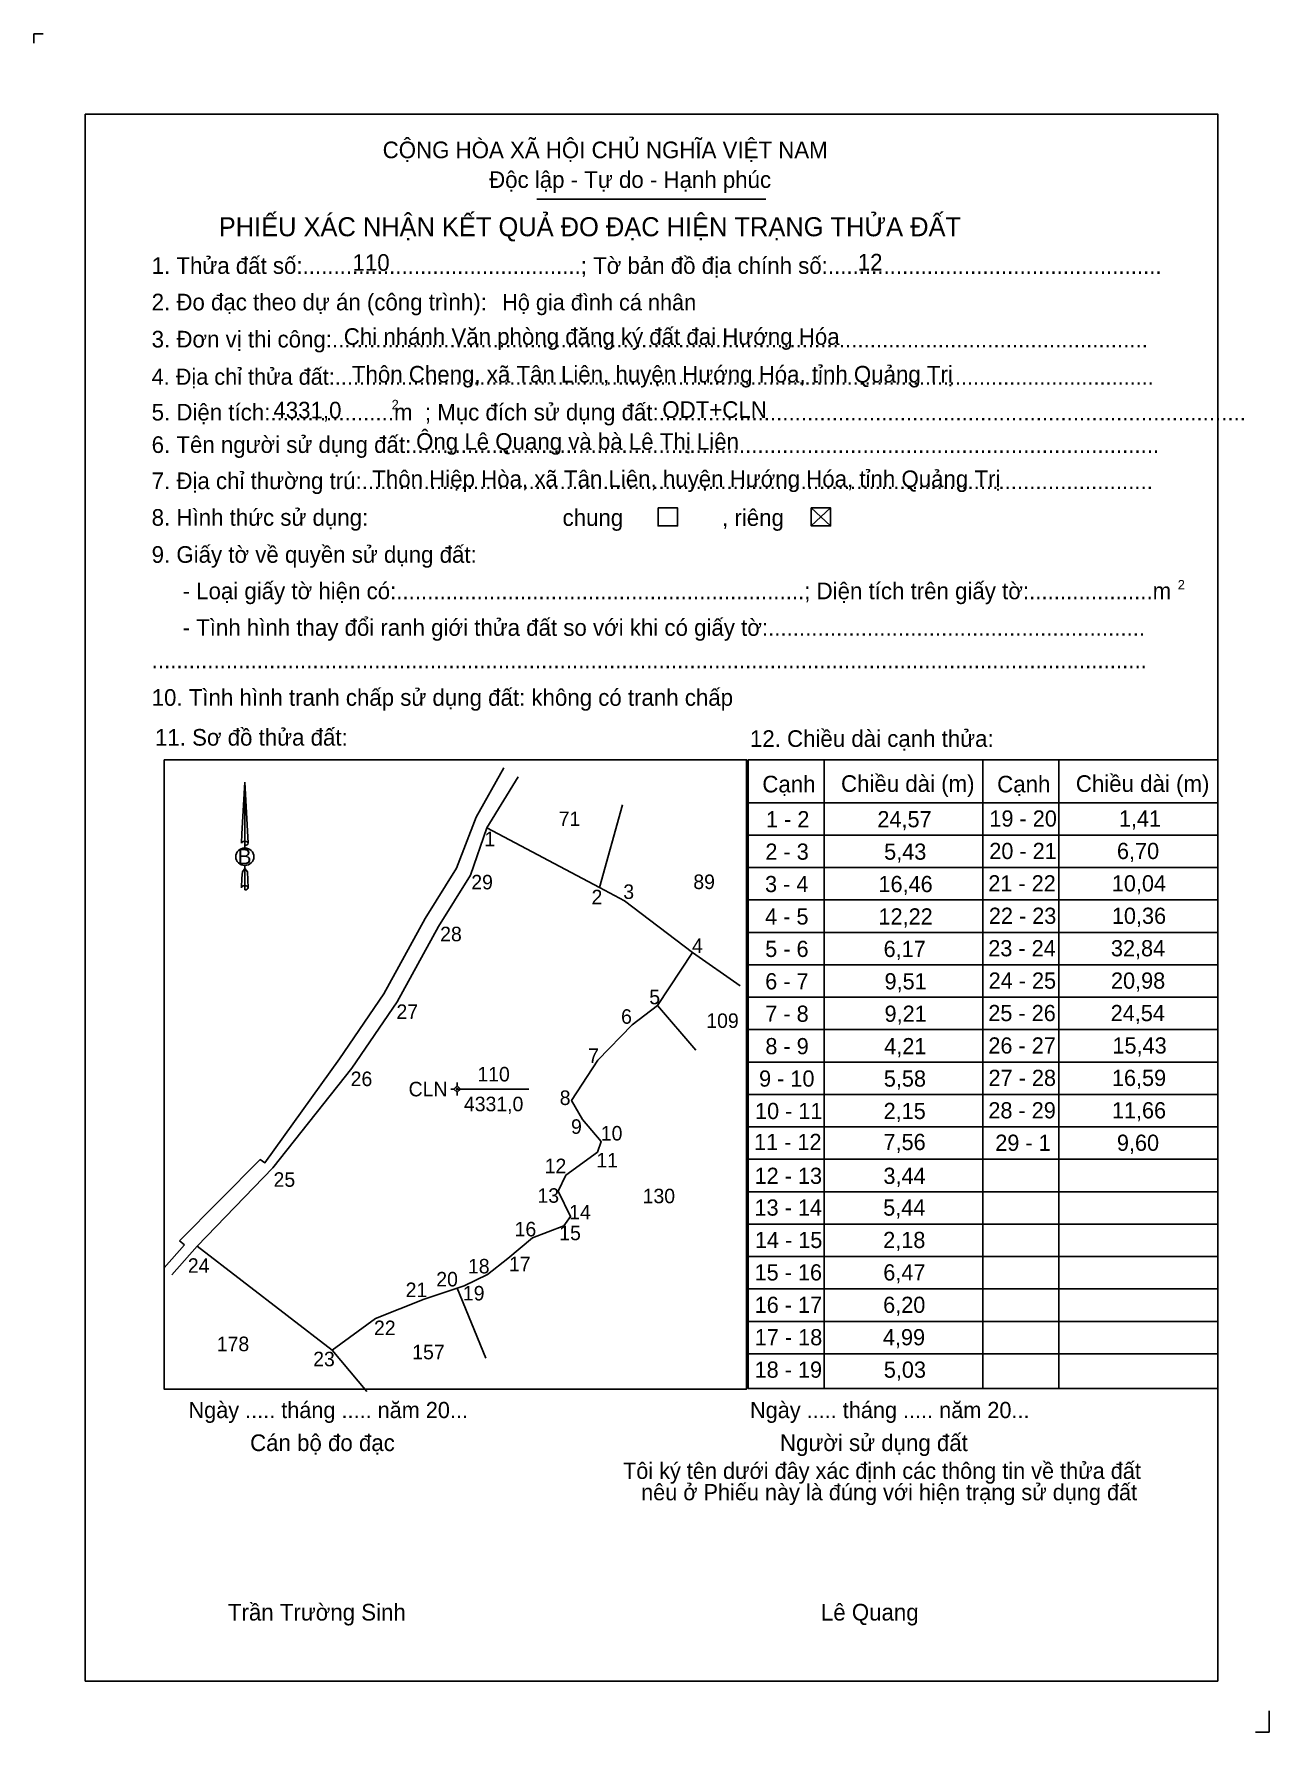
# Model space of a CAD drawing. Extents: x 549681 to 549919, y 1836576 to 1836903.
import ezdxf

# ---------------------------------------------------------------- set-up
doc = ezdxf.new("R2010")
doc.units = 0
for name, color, linetype in [('Level 1', 7, 'Continuous'), ('Level 10', 7, 'Continuous'), ('Level 11', 7, 'Continuous'), ('Level 13', 7, 'Continuous'), ('Level 16', 7, 'Continuous'), ('Level 18', 7, 'Continuous'), ('Level 2', 7, 'Continuous'), ('Level 48', 7, 'Continuous'), ('Level 50', 7, 'Continuous'), ('Level 6', 7, 'Continuous'), ('Level 9', 7, 'Continuous')]:
    doc.layers.add(name, color=color, linetype=linetype)

msp = doc.modelspace()

# ---------------------------------------------------------------- linework, layer by layer
at = {"layer": 'Level 1'}
for p, q in [((549690.38, 1836887.96), (549690.38, 1836887.96)), ((549777.39, 1836871.55), (549821.53, 1836871.55)), ((549830.29, 1836812.1), (549834.04, 1836808.61)), ((549830.29, 1836808.61), (549834.04, 1836812.1)), ((549832.78, 1836763.55), (549832.78, 1836642.43)), ((549878.04, 1836763.55), (549878.04, 1836642.43)), ((549818.13, 1836755.29), (549863.4, 1836755.29)), ((549863.4, 1836755.29), (549908.66, 1836755.29)), ((549818.13, 1836749.04), (549863.4, 1836749.04)), ((549863.4, 1836749.04), (549908.66, 1836749.04)), ((549818.13, 1836742.8), (549863.4, 1836742.8)), ((549863.4, 1836742.8), (549908.66, 1836742.8)), ((549818.13, 1836736.55), (549863.4, 1836736.55)), ((549863.4, 1836736.55), (549908.66, 1836736.55)), ((549818.13, 1836730.3), (549863.4, 1836730.3)), ((549863.4, 1836730.3), (549908.66, 1836730.3)), ((549818.13, 1836724.06), (549863.4, 1836724.06)), ((549863.4, 1836724.06), (549908.66, 1836724.06)), ((549818.13, 1836717.81), (549863.4, 1836717.81)), ((549863.4, 1836717.81), (549908.66, 1836717.81)), ((549818.13, 1836711.56), (549863.4, 1836711.56)), ((549863.4, 1836711.56), (549908.66, 1836711.56)), ((549818.13, 1836705.32), (549863.4, 1836705.32)), ((549863.4, 1836705.32), (549908.66, 1836705.32)), ((549818.13, 1836699.07), (549863.4, 1836699.07)), ((549863.4, 1836699.07), (549908.66, 1836699.07)), ((549818.13, 1836692.82), (549863.4, 1836692.82)), ((549863.4, 1836692.82), (549908.66, 1836692.82)), ((549818.13, 1836686.58), (549863.4, 1836686.58)), ((549863.4, 1836686.58), (549908.66, 1836686.58)), ((549818.13, 1836680.33), (549863.4, 1836680.33)), ((549863.4, 1836680.33), (549908.66, 1836680.33)), ((549818.13, 1836674.08), (549863.4, 1836674.08)), ((549863.4, 1836674.08), (549908.66, 1836674.08)), ((549818.13, 1836667.84), (549863.4, 1836667.84)), ((549863.4, 1836667.84), (549908.66, 1836667.84)), ((549818.13, 1836661.59), (549863.4, 1836661.59)), ((549863.4, 1836661.59), (549908.66, 1836661.59)), ((549818.13, 1836655.35), (549863.4, 1836655.35)), ((549863.4, 1836655.35), (549908.66, 1836655.35)), ((549818.13, 1836649.1), (549863.4, 1836649.1)), ((549863.4, 1836649.1), (549908.66, 1836649.1)), ((549908.67, 1836586.05), (549908.67, 1836586.05))]:
    msp.add_line(p, q, dxfattribs=at)
for points in [[(549705.6, 1836763.57), (549817.84, 1836763.57), (549817.84, 1836642.31), (549705.6, 1836642.31)], [(549818.13, 1836763.55), (549863.4, 1836763.55), (549863.4, 1836642.43), (549818.13, 1836642.43)], [(549863.4, 1836763.55), (549908.66, 1836763.55), (549908.66, 1836642.43), (549863.4, 1836642.43)]]:
    msp.add_lwpolyline(points, close=True, dxfattribs=at)
at = {"layer": 'Level 10'}
for p, q in [((549789.51, 1836738.94), (549793.92, 1836754.9)), ((549767.78, 1836750.42), (549789.51, 1836738.94)), ((549800.68, 1836716.22), (549807.4, 1836726.43)), ((549807.4, 1836726.43), (549816.59, 1836720.01)), ((549800.68, 1836716.22), (549808.09, 1836707.61)), ((549711.98, 1836669.84), (549738, 1836649.81))]:
    msp.add_line(p, q, dxfattribs=at)
for points in [[(549711.98, 1836669.84), (549726.55, 1836684.93), (549741.79, 1836704.17), (549750.48, 1836716.92), (549758.5, 1836731.44), (549764.65, 1836741.35), (549767.78, 1836750.42)], [(549789.51, 1836738.94), (549794.3, 1836736.4), (549807.4, 1836726.43)], [(549762.05, 1836661.75), (549763.39, 1836662.19), (549767.92, 1836664.37), (549771.86, 1836667.44), (549776.6, 1836671.42), (549782.62, 1836673.79), (549783.92, 1836675.55), (549781.5, 1836680.42), (549783.04, 1836683.5), (549789.12, 1836687.98), (549789.83, 1836690.01), (549786.23, 1836694.28), (549784.13, 1836697.92), (549789.16, 1836705.65), (549795.79, 1836712.47), (549800.68, 1836716.22)], [(549738, 1836649.81), (549746.35, 1836655.93), (549755.69, 1836659.64), (549762.05, 1836661.75)]]:
    msp.add_lwpolyline(points, dxfattribs=at)
at = {"layer": 'Level 11'}
for p, q in [((549761.45, 1836700.11), (549760.82, 1836700.11)), ((549762.07, 1836700.74), (549761.45, 1836700.11)), ((549761.45, 1836700.11), (549762.07, 1836699.49)), ((549762.07, 1836701.36), (549762.07, 1836700.74)), ((549762.7, 1836700.11), (549762.07, 1836700.74)), ((549762.07, 1836699.49), (549762.7, 1836700.11)), ((549762.07, 1836699.49), (549762.07, 1836698.86)), ((549763.32, 1836700.11), (549762.7, 1836700.11))]:
    msp.add_line(p, q, dxfattribs=at)
msp.add_circle((549762.07, 1836700.11), 0.15, dxfattribs=at)
at = {"layer": 'Level 16'}
for p, q in [((549767.78, 1836750.42), (549773.8, 1836760.26)), ((549705.6, 1836665.66), (549709.5, 1836670.08)), ((549707.06, 1836664.32), (549711.98, 1836669.84)), ((549708.53, 1836670.84), (549709.5, 1836670.08)), ((549762.05, 1836661.75), (549767.59, 1836648.25)), ((549738, 1836649.81), (549744.69, 1836641.86))]:
    msp.add_line(p, q, dxfattribs=at)
msp.add_lwpolyline([(549708.53, 1836670.84), (549724.07, 1836686.53), (549725.01, 1836685.9), (549739.38, 1836705.96), (549747.92, 1836718.49), (549755.91, 1836732.96), (549761.95, 1836742.69), (549765.7, 1836752.48), (549771.09, 1836761.98)], dxfattribs=at)
at = {"layer": 'Level 18'}
for p, q in [((549721.12, 1836759.25), (549720.59, 1836749.31)), ((549721.12, 1836759.25), (549721.79, 1836747.46)), ((549721.12, 1836759.25), (549721.79, 1836747.46)), ((549721.12, 1836747.87), (549721.12, 1836759.25)), ((549721.12, 1836759.25), (549721.79, 1836747.46)), ((549720.59, 1836749.31), (549720.48, 1836747.46)), ((549721.12, 1836747.87), (549721.12, 1836747.38)), ((549721.12, 1836747.38), (549721.12, 1836747.06)), ((549721.79, 1836747.46), (549721.79, 1836747.46)), ((549721.12, 1836747.06), (549721.12, 1836746.59)), ((549721.12, 1836747.06), (549721.12, 1836746.59)), ((549721.12, 1836747.06), (549721.12, 1836746.59)), ((549720.67, 1836741.96), (549720.59, 1836740.73)), ((549721.12, 1836742.62), (549720.67, 1836741.96)), ((549721.12, 1836742.62), (549721.12, 1836743.13)), ((549721.12, 1836742.62), (549721.12, 1836743.13)), ((549721.12, 1836742.62), (549721.12, 1836743.13)), ((549721.12, 1836742.62), (549721.63, 1836741.96)), ((549721.12, 1836742.62), (549721.63, 1836741.96)), ((549721.12, 1836742.62), (549721.63, 1836741.96)), ((549721.12, 1836739.29), (549721.12, 1836742.62)), ((549721.63, 1836741.96), (549721.79, 1836738.9)), ((549721.63, 1836741.96), (549721.79, 1836738.9)), ((549721.63, 1836741.96), (549721.79, 1836738.9)), ((549720.59, 1836740.73), (549720.48, 1836738.93)), ((549721.12, 1836739.29), (549721.12, 1836738.81)), ((549721.12, 1836738.81), (549721.12, 1836738.49)), ((549721.79, 1836738.9), (549721.79, 1836738.93))]:
    msp.add_line(p, q, dxfattribs=at)
for centre, start_param, end_param in [((549721.14, 1836747.45), 1.570796, 3.074452), ((549721.14, 1836747.45), 0.067141, 1.570796), ((549721.14, 1836747.45), 4.712389, 6.283185), ((549721.14, 1836738.89), 2.491069, 3.074278), ((549721.14, 1836738.89), 1.570796, 2.491069), ((549721.14, 1836738.89), 0.067141, 1.570796), ((549721.14, 1836738.89), 4.712389, 6.283185)]:
    msp.add_ellipse(centre, major_axis=(0.646, 0), ratio=0.614131, start_param=start_param, end_param=end_param, dxfattribs=at)
msp.add_ellipse((549721.14, 1836744.87), major_axis=(1.76, 0), ratio=0.952727, dxfattribs=at)
at = {"layer": 'Level 2'}
for points in [[(549680.51, 1836901.66), (549680.51, 1836903.41), (549682.27, 1836903.41)], [(549918.53, 1836580.32), (549918.53, 1836576.23), (549915.91, 1836576.23)]]:
    msp.add_lwpolyline(points, dxfattribs=at)
msp.add_lwpolyline([(549690.38, 1836887.96), (549908.66, 1836887.96), (549908.66, 1836586.04), (549690.38, 1836586.04)], close=True, dxfattribs=at)
at = {"layer": 'Level 50'}
for points in [[(549800.79, 1836812.1), (549804.54, 1836812.1), (549804.54, 1836808.61), (549800.79, 1836808.61)], [(549830.29, 1836812.1), (549834.04, 1836812.1), (549834.04, 1836808.61), (549830.29, 1836808.61)]]:
    msp.add_lwpolyline(points, close=True, dxfattribs=at)
at = {"layer": 'Level 6'}
msp.add_line((549762.07, 1836700.11), (549775.91, 1836700.11), dxfattribs=at)

# ---------------------------------------------------------------- texts
at = {"layer": 'Level 1'}
for s, height, p in [('CỘNG HÒA XÃ HỘI CHỦ NGHĨA VIỆT NAM', 3.2064, (549747.71, 1836879.47)), ('Độc lập - Tự do - Hạnh phúc', 3.2064, (549768.22, 1836873.74)), ('PHIẾU XÁC NHẬN KẾT QUẢ ĐO ĐẠC HIỆN TRẠNG THỬA ĐẤT', 3.6648, (549716.12, 1836864.43)), ('1. Thửa đất số:.............................................; Tờ bản đồ địa chính số:......................................................', 3.20636, (549703.19, 1836857.18)), ('2. Đo đạc theo dự án (công trình):', 3.2064, (549703.19, 1836850.15)), ('Hộ gia đình cá nhân', 3.1233, (549770.74, 1836850.15)), ('3. Đơn vị thi công:....................................................................................................................................', 3.20636, (549703.19, 1836843)), ('Chi nhánh Văn phòng đăng ký đất đai Hướng Hóa', 3.2064, (549740.22, 1836843.5)), ('4. Địa chỉ thửa đất:........................................................................................................................................', 3.12326, (549703.19, 1836835.81)), ('5. Diện tích:....................m  ; Mục đích sử dụng đất:...............................................................................................', 3.20636, (549703.19, 1836828.93)), ('2', 1.83, (549749.45, 1836831.08)), ('6. Tên người sử dụng đất:.........................................................................................................................', 3.20636, (549703.19, 1836822.68)), ('7. Địa chỉ thường trú:................................................................................................................................', 3.20636, (549703.19, 1836815.71)), ('chung                , riêng', 3.2064, (549782.38, 1836808.62)), ('9. Giấy tờ về quyền sử dụng đất:', 3.2064, (549703.19, 1836801.51)), ('     - Loại giấy tờ hiện có:..................................................................; Diện tích trên giấy tờ:....................m', 3.20636, (549703.19, 1836794.49)), ('2', 1.83, (549900.94, 1836796.37)), ('     - Tình hình thay đổi ranh giới thửa đất so với khi có giấy tờ:.............................................................', 3.20636, (549703.19, 1836787.44)), ('.................................................................................................................................................................', 3.20636, (549703.19, 1836781.19)), ('10. Tình hình tranh chấp sử dụng đất: không có tranh chấp', 3.2064, (549703.19, 1836773.96)), ('11. Sơ đồ thửa đất:', 3.2064, (549703.83, 1836766.28)), ('12. Chiều dài cạnh thửa:', 3.2064, (549818.49, 1836766.04)), ('Cạnh', 3.206, (549820.88, 1836757.27)), ('Chiều dài (m)', 3.2064, (549836.04, 1836757.37)), ('Cạnh', 3.206, (549866.14, 1836757.27)), ('Chiều dài (m)', 3.2064, (549881.3, 1836757.37)), ('Ngày ..... tháng ..... năm 20...', 3.1233, (549710.29, 1836636.71)), ('Ngày ..... tháng ..... năm 20...', 3.1233, (549818.51, 1836636.71)), ('Cán bộ đo đạc', 3.2064, (549722.16, 1836630.36)), ('Người sử dụng đất', 3.2064, (549824.28, 1836630.36)), ('Tôi ký tên dưới đây xác định các thông tin về thửa đất', 3.1233, (549794.03, 1836625)), (' nêu ở Phiếu này là đúng với hiện trạng sử dụng đất', 3.1233, (549796.36, 1836620.88)), ('Trần Trường Sinh', 3.2064, (549717.88, 1836597.71)), ('Lê Quang', 3.206, (549832.17, 1836597.71))]:
    msp.add_text(s, height=height, dxfattribs=at).set_placement(p)
at = {"layer": 'Level 10'}
for s, p in [('19 - 20', (549864.64, 1836750.68)), ('1 - 2', (549821.59, 1836750.55)), ('24,57', (549843.05, 1836750.55)), ('1,41', (549889.59, 1836750.68)), ('2 - 3', (549821.47, 1836744.3)), ('5,43', (549844.35, 1836744.3)), ('20 - 21', (549864.62, 1836744.43)), ('6,70', (549889.22, 1836744.43)), ('3 - 4', (549821.4, 1836738.06)), ('16,46', (549843.26, 1836738.06)), ('21 - 22', (549864.43, 1836738.19)), ('10,04', (549888.23, 1836738.19)), ('4 - 5', (549821.42, 1836731.81)), ('12,22', (549843.26, 1836731.81)), ('22 - 23', (549864.53, 1836731.94)), ('10,36', (549888.24, 1836731.94)), ('5 - 6', (549821.43, 1836725.56)), ('6,17', (549844.25, 1836725.56)), ('23 - 24', (549864.42, 1836725.69)), ('32,84', (549888.06, 1836725.69)), ('6 - 7', (549821.43, 1836719.32)), ('9,51', (549844.43, 1836719.32)), ('24 - 25', (549864.49, 1836719.45)), ('20,98', (549888.07, 1836719.45)), ('7 - 8', (549821.45, 1836713.07)), ('9,21', (549844.43, 1836713.07)), ('25 - 26', (549864.43, 1836713.2)), ('24,54', (549888.01, 1836713.2)), ('8 - 9', (549821.47, 1836706.82)), ('4,21', (549844.37, 1836706.82)), ('26 - 27', (549864.44, 1836706.95)), ('15,43', (549888.35, 1836706.95)), ('9 - 10', (549820.25, 1836700.58)), ('5,58', (549844.29, 1836700.58)), ('27 - 28', (549864.47, 1836700.71)), ('16,59', (549888.25, 1836700.71)), ('10 - 11', (549819.47, 1836694.33)), ('2,15', (549844.25, 1836694.33)), ('28 - 29', (549864.44, 1836694.46)), ('11,66', (549888.24, 1836694.46)), ('11 - 12', (549819.29, 1836688.36)), ('7,56', (549844.23, 1836688.36)), ('29 - 1', (549865.77, 1836688.21)), ('9,60', (549889.21, 1836688.21)), ('12 - 13', (549819.38, 1836681.84)), ('3,44', (549844.22, 1836681.84)), ('13 - 14', (549819.37, 1836675.72)), ('5,44', (549844.17, 1836675.72)), ('14 - 15', (549819.44, 1836669.48)), ('2,18', (549844.17, 1836669.48)), ('15 - 16', (549819.38, 1836663.23)), ('6,47', (549844.19, 1836663.23)), ('16 - 17', (549819.4, 1836656.98)), ('6,20', (549844.16, 1836656.98)), ('17 - 18', (549819.42, 1836650.74)), ('4,99', (549844.12, 1836650.74)), ('18 - 19', (549819.39, 1836644.49)), ('5,03', (549844.29, 1836644.49))]:
    msp.add_text(s, height=3.123, dxfattribs=at).set_placement(p)
at = {"layer": 'Level 13'}
for s, p in [('71', (549781.64, 1836750.79)), ('89', (549807.58, 1836738.65)), ('109', (549810.08, 1836711.89)), ('130', (549797.81, 1836678.11)), ('178', (549715.74, 1836649.61)), ('157', (549753.41, 1836648.04))]:
    msp.add_text(s, height=2.8, dxfattribs=at).set_placement(p)
at = {"layer": 'Level 18'}
msp.add_text('B', height=3, dxfattribs=at).set_placement((549719.76, 1836743.42))
at = {"layer": 'Level 48'}
msp.add_text('8. Hình thức sử dụng:', height=3.2065, dxfattribs=at).set_placement((549703.19, 1836808.65))
at = {"layer": 'Level 6'}
for s, height, p in [('110', 3.207, (549741.9, 1836857.77)), ('12', 3.207, (549839.27, 1836857.83)), ('Thôn Cheng, xã Tân Liên, huyện Hướng Hóa, tỉnh Quảng Trị', 3.2065, (549741.79, 1836836.24)), ('4331,0', 3.207, (549726.65, 1836829.32)), ('ODT+CLN', 3.207, (549801.61, 1836829.43)), ('Ông Lê Quang và bà Lê Thị Liên', 3.2065, (549754.16, 1836823.28)), ('Thôn Hiệp Hòa, xã Tân Liên, huyện Hướng Hóa, tỉnh Quảng Trị', 3.2065, (549745.71, 1836816.09)), ('CLN', 2.8, (549752.71, 1836698.71)), ('110', 2.8, (549765.96, 1836701.58)), ('4331,0', 2.8, (549763.37, 1836695.84))]:
    msp.add_text(s, height=height, dxfattribs=at).set_placement(p)
at = {"layer": 'Level 9'}
for s, p in [('1', (549767.3, 1836746.9)), ('29', (549764.79, 1836738.59)), ('2', (549787.96, 1836735.71)), ('3', (549794.08, 1836736.74)), ('28', (549758.79, 1836728.59)), ('4', (549807.33, 1836726.33)), ('5', (549799.09, 1836716.46)), ('27', (549750.36, 1836713.62)), ('6', (549793.66, 1836712.69)), ('7', (549787.31, 1836705.14)), ('26', (549741.54, 1836700.68)), ('8', (549781.83, 1836697.04)), ('9', (549784.01, 1836691.48)), ('10', (549789.75, 1836690.2)), ('12', (549778.93, 1836683.9)), ('11', (549788.89, 1836685.01)), ('25', (549726.68, 1836681.28)), ('13', (549777.55, 1836678.2)), ('14', (549783.65, 1836675)), ('16', (549773.14, 1836671.73)), ('15', (549781.74, 1836670.99)), ('24', (549710.17, 1836664.71)), ('18', (549764.15, 1836664.59)), ('17', (549772.05, 1836665)), ('21', (549752.14, 1836660.03)), ('20', (549758.04, 1836662.08)), ('19', (549763.17, 1836659.38)), ('22', (549746.04, 1836652.7)), ('23', (549734.32, 1836646.7))]:
    msp.add_text(s, height=2.8, dxfattribs=at).set_placement(p)

doc.saveas('drawing.dxf')
